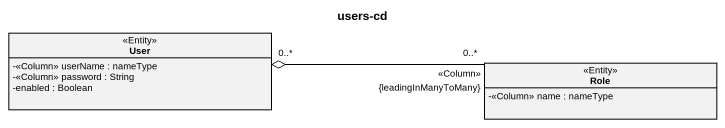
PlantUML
@startuml
title users-cd
hide circle
hide empty members
skinparam classAttributeIconSize 0
class User <<Entity>> {
  -<<Column>> userName : nameType
  -<<Column>> password : String
  -enabled : Boolean
}
class Role <<Entity>> {
  -<<Column>> name : nameType
}
User "0..*" o-right- "<<Column>>\n0..*\n{leadingInManyToMany}" Role
@enduml
